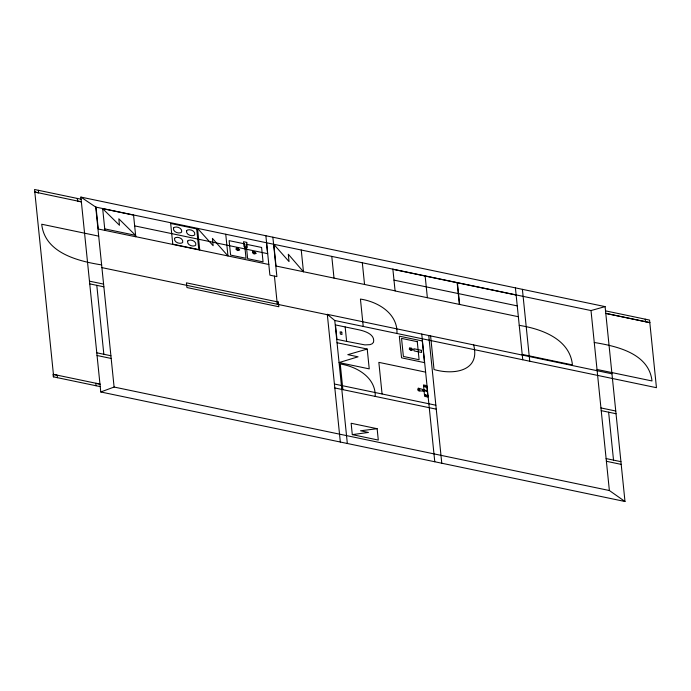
<?xml version="1.0" encoding="UTF-8"?>
<svg xmlns="http://www.w3.org/2000/svg" width="691" height="691" viewBox="0 0 691 691"><rect width="100%" height="100%" fill="white"/><g stroke="black" fill="none" stroke-linecap="round" stroke-linejoin="round"><path stroke-width="1.04" d="M100.774 391.978L114.101 387.046L609.376 490.524L624.992 501.502L605.1 306.614L80.882 197.082L100.774 391.978L624.992 501.502M367.215 349.067L347.806 354.664L358.068 356.806L339.074 362.576L369.236 368.882L367.215 349.033L337.044 342.736M80.882 197.082L95.729 207.075L591.004 310.553L605.1 306.614M352.298 434.63L368.441 432.445L360.521 430.787L377.139 428.705L378.297 440.063L352.298 434.63L351.14 423.272L377.139 428.705M346.64 341.389L364.926 344.904L369.979 344.654L372.103 343.816L373.511 342.278C375.282 334.418 365.047 331.153 359.018 329.84L335.489 324.925L336.966 339.367L346.64 341.389L345.163 326.938M81.097 199.224L34.55 189.498L53.682 376.897M605.532 310.864L649.549 320.063L656.45 387.694L334.772 320.494L327.301 314.336L340.335 442.033M133.562 215.108L102.665 208.656L119.483 225.283L118.817 218.779L135.635 235.441M392.885 269.3L516.142 295.048M134.659 225.879L267.616 253.657L266.51 242.817M393.991 280.131L517.248 305.888M104.73 228.885L135.626 235.337M135.764 236.693L268.859 264.498M395.088 290.833L276.02 266.018L273.809 244.346L289.045 261.595L288.294 254.228L303.418 271.744M518.354 316.72L395.097 290.971L392.868 269.153M98.701 236.132L41.71 224.23C44.794 252.915 77.928 261.146 101.637 264.912M519.235 325.366C541.407 328.847 569.876 338.979 572.433 364.9L522.197 354.405M594.269 342.494C616.838 346.148 648.97 353.429 652.002 380.957L597.015 369.469M327.301 314.336L611.958 373.805M101.914 267.624L327.344 314.716M89.459 281.159L103.59 284.105M89.735 283.863L103.866 286.817M600.945 407.932L615.759 411.024M425.63 372.138L378.849 362.36L382.071 393.982M601.222 410.644L616.035 413.736M423.583 386.096L426.857 386.779M427.271 390.821L418.28 388.117C415.032 393.248 426.52 389.465 427.375 391.797M334.418 384.023L435.848 405.22M334.815 387.962L436.254 409.158M606.111 458.574L620.924 461.666M96.766 352.799L110.906 355.753M606.387 461.286L621.2 464.378M97.051 355.511L111.182 358.456M53.423 374.367L99.97 384.092M99.979 384.161L95.816 383.298L96.066 385.751M100.23 386.623L53.302 376.82L53.052 374.358L57.206 375.23L57.457 377.683M645.204 319.156L645.463 321.712M608.624 412.19L613.522 460.12M591.004 310.553L609.376 490.524M522.396 289.33L529.738 361.22M515.408 287.871L522.742 359.761M473.646 344.904C480.668 371.464 453.21 375.196 434.026 369.521L430.597 335.912M457.425 282.783L459.645 304.455M457.14 282.723L459.351 304.394M425.155 276.037L427.366 297.717M428.74 335.524L441.774 463.22M421.743 334.064L434.777 461.761M423.989 390.139L423.462 384.939L426.744 385.621L427.91 397.04L424.628 396.349L424.093 391.115M422.97 389.923L423.073 390.899M396.98 333.485C397.8 313.446 377.977 301.717 360.434 299.073L363.224 326.437M362.326 262.779L364.546 284.45M375.23 396.409C375.783 377.424 356.832 366.55 340.257 363.984L342.874 389.646M331.784 256.396L334.003 278.067M334.772 320.494L347.331 443.492M301.241 250.012L303.461 271.753M272.867 237.194L276.892 276.625L269.896 275.165L265.871 235.735M274.422 276.106L277.298 304.265M225.75 234.275L227.961 255.955L212.405 238.352L213.156 245.72L197.531 228.384L199.742 250.056M133.553 215.013L135.773 236.78L98.26 229.006L96.032 207.136M102.657 208.527L104.885 230.388M95.729 207.075L114.101 387.046M96.8 285.34L103.84 354.276M77.314 198.429L77.591 201.055L81.365 201.85L34.809 192.029L38.601 192.91L38.333 190.284M173.51 228.039C172.603 231.58 177.95 233.86 180.843 232.677L181.673 231.951C182.588 228.419 177.233 226.121 174.339 227.313L173.51 228.039M186.587 230.777C185.672 234.309 191.027 236.59 193.912 235.406L194.741 234.681C195.657 231.148 190.301 228.851 187.416 230.043L186.587 230.777M174.564 238.378C173.657 241.91 179.012 244.199 181.897 243.007L182.726 242.282C183.642 238.749 178.287 236.452 175.402 237.644L174.564 238.378M187.641 241.107C186.725 244.64 192.081 246.929 194.974 245.737L195.795 245.011C196.71 241.479 191.355 239.181 188.47 240.382L187.641 241.107M425.008 386.839C425.958 387.806 425.19 385.742 425.008 386.839M426.166 395.364L425.794 394.863L426.166 395.364M418.703 388.489C417.416 392.808 421.907 390.251 418.703 388.489M253.493 252.163L253.243 252.733L254.184 253.519L255.394 253.182L254.418 252.146L253.493 252.163M236.374 248.216L235.942 249.218L237.592 250.583L239.708 250.004L237.998 248.19L236.374 248.216M252.88 251.662L252.448 252.664L254.098 254.029L256.214 253.45L254.504 251.636L252.88 251.662M409.659 348.048L409.219 349.05L410.877 350.415L412.985 349.836L411.283 348.031L409.659 348.048M236.987 248.717L236.737 249.287L237.687 250.064L238.887 249.736L237.911 248.7L236.987 248.717M410.264 348.549L410.022 349.128L410.964 349.905L412.173 349.577L411.197 348.54L410.264 348.549M649.808 322.619L605.791 313.394L649.808 322.619M196.676 228.911L170.668 223.478L172.785 244.156L198.783 249.589L196.676 228.911M246.756 242.394L243.534 241.72L244.053 246.773L247.274 247.447L246.756 242.394M244.545 243.854L229.118 240.632L230.595 255.074L246.022 258.296L244.545 243.854M261.595 247.456L246.177 244.234L247.646 258.667L263.064 261.889L261.595 247.456M278.361 302.053L186.432 282.844L186.916 287.542L278.844 306.744L278.361 302.053M422.296 340.957L399.329 336.163L401.549 357.834L424.507 362.637L422.296 340.957M417.269 341.674L401.549 338.391L403.389 356.452L419.109 359.735L417.269 341.674M341.76 332.181L340.127 331.835L340.369 334.133L341.993 334.479L341.76 332.181M421.38 350.311L413.849 348.739L414.073 350.907L421.605 352.479L421.38 350.311M427.781 395.813L424.499 395.122L427.789 395.848"/></g></svg>
